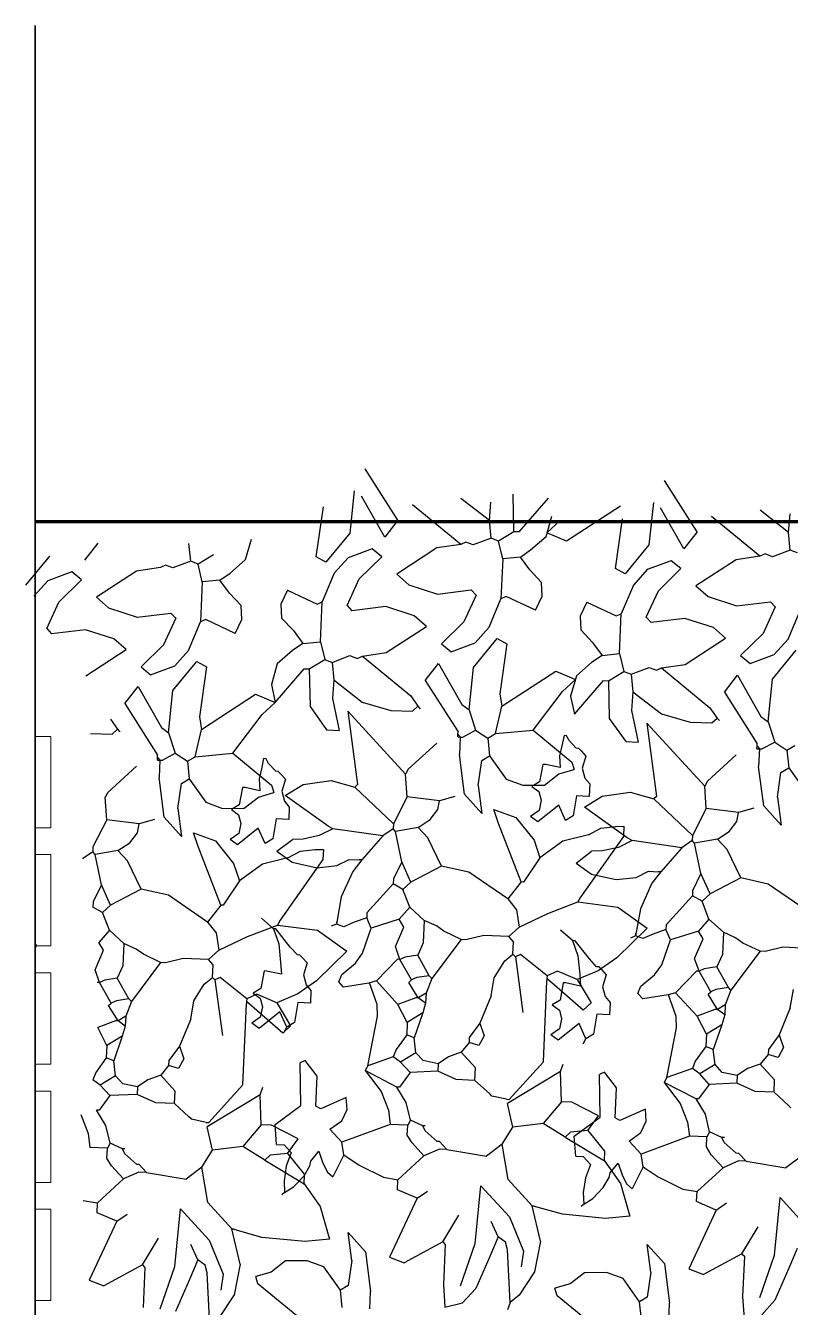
# Model space of a CAD drawing. Header units: inches. Extents: x 140.5 to 186.8, y 19 to 37.2.
# Drawn here: x 157.084 to 158.058, y 31.934 to 33.567 of the extents above; entities that cross this region are included whole.
import ezdxf

# ---------------------------------------------------------------- set-up
doc = ezdxf.new("R2010")
doc.units = ezdxf.units.IN
doc.header["$MEASUREMENT"] = 0
for name, color, linetype, lineweight in [('A-FLOR-FTPT', 6, 'Continuous', 70), ('A-FURN', 8, 'Continuous', 18), ('A-WALL-FULL', 7, 'Continuous', 35)]:
    doc.layers.add(name, color=color, linetype=linetype, lineweight=lineweight)
doc.layers.add('VERDE_siepe', color=96, linetype='Continuous')

msp = doc.modelspace()

# ---------------------------------------------------------------- linework, layer by layer
at = {"layer": 'A-FLOR-FTPT'}
msp.add_line((157.096, 32.9355), (159.346, 32.9355), dxfattribs=at)
at = {"layer": 'A-FURN'}
for p, q in [((157.096, 32.5455), (157.096, 32.6618)), ((157.096, 32.6618), (157.116, 32.6618)), ((157.116, 32.5455), (157.116, 32.6618)), ((157.096, 32.5455), (157.116, 32.5455)), ((157.096, 32.3949), (157.096, 32.5113)), ((157.096, 32.5113), (157.116, 32.5113)), ((157.116, 32.3949), (157.116, 32.5113)), ((157.096, 32.3949), (157.116, 32.3949)), ((157.096, 32.2443), (157.096, 32.3607)), ((157.096, 32.3607), (157.116, 32.3607)), ((157.116, 32.2443), (157.116, 32.3607)), ((157.096, 32.2443), (157.116, 32.2443)), ((157.096, 32.0937), (157.096, 32.2101)), ((157.096, 32.2101), (157.116, 32.2101)), ((157.116, 32.0937), (157.116, 32.2101)), ((157.096, 32.0937), (157.116, 32.0937)), ((157.096, 31.9431), (157.096, 32.0595)), ((157.096, 32.0595), (157.116, 32.0595)), ((157.116, 31.9431), (157.116, 32.0595)), ((157.096, 31.9431), (157.116, 31.9431))]:
    msp.add_line(p, q, dxfattribs=at)
at = {"layer": 'A-WALL-FULL'}
msp.add_line((157.096, 33.5673), (157.096, 21.5963), dxfattribs=at)
at = {"layer": 'VERDE_siepe'}
for p, q in [((157.5582, 32.9373), (157.5164, 33.0029)), ((157.9393, 32.9223), (157.8975, 32.9879)), ((157.5024, 32.9748), (157.4969, 32.9208)), ((157.5413, 32.9157), (157.5117, 32.968)), ((157.7059, 32.9226), (157.7048, 32.9706)), ((157.4541, 32.8907), (157.4632, 32.9542)), ((157.6382, 32.9064), (157.5765, 32.957)), ((157.6746, 32.9368), (157.6383, 32.965)), ((157.6746, 32.9368), (157.6765, 32.9604)), ((157.7493, 32.9654), (157.7123, 32.9224)), ((157.8418, 32.9552), (157.7728, 32.9104)), ((157.8835, 32.9598), (157.8779, 32.9058)), ((157.9224, 32.9006), (157.8928, 32.953)), ((157.5582, 32.9373), (157.5413, 32.9157)), ((157.6768, 32.9143), (157.6746, 32.9368)), ((157.7468, 32.9163), (157.7541, 32.9424)), ((157.7643, 32.9363), (157.7477, 32.921)), ((157.8351, 32.8757), (157.8443, 32.9392)), ((158.0192, 32.8914), (157.9576, 32.942)), ((158.0556, 32.9217), (158.0194, 32.95)), ((158.0556, 32.9217), (158.0576, 32.9454)), ((157.4969, 32.9208), (157.4665, 32.8838)), ((157.7059, 32.9226), (157.6862, 32.9107)), ((157.7123, 32.9224), (157.7059, 32.9226)), ((157.7728, 32.9104), (157.7477, 32.921)), ((157.9393, 32.9223), (157.9224, 32.9006)), ((158.0579, 32.8993), (158.0556, 32.9217)), ((157.1757, 32.9079), (157.1588, 32.8863)), ((157.2942, 32.8849), (157.292, 32.9074)), ((157.3642, 32.887), (157.3715, 32.913)), ((157.6079, 32.9019), (157.5567, 32.8685)), ((157.6381, 32.9064), (157.6079, 32.9019)), ((157.6447, 32.9093), (157.6382, 32.9064)), ((157.6541, 32.9057), (157.6447, 32.9093)), ((157.6768, 32.9143), (157.6541, 32.9057)), ((157.6862, 32.9107), (157.6768, 32.9143)), ((157.6916, 32.8881), (157.6862, 32.9107)), ((157.7272, 32.8994), (157.7468, 32.9163)), ((157.8779, 32.9058), (157.8476, 32.8688)), ((157.1143, 32.8914), (157.0839, 32.8544)), ((157.3233, 32.8933), (157.3036, 32.8813)), ((157.3446, 32.87), (157.3642, 32.887)), ((157.4665, 32.8838), (157.4541, 32.8907)), ((157.4947, 32.8894), (157.4769, 32.8697)), ((157.5253, 32.9007), (157.4947, 32.8894)), ((157.5088, 32.8624), (157.5376, 32.8906)), ((157.5376, 32.8906), (157.5253, 32.9007)), ((157.6916, 32.8881), (157.6894, 32.8372)), ((157.7141, 32.8903), (157.6916, 32.8881)), ((157.7141, 32.8903), (157.7272, 32.8994)), ((157.7261, 32.8739), (157.7141, 32.8903)), ((157.9063, 32.8857), (157.8757, 32.8744)), ((157.9186, 32.8756), (157.9063, 32.8857)), ((157.989, 32.8869), (157.9377, 32.8535)), ((158.0192, 32.8914), (157.989, 32.8869)), ((158.0257, 32.8943), (158.0192, 32.8914)), ((158.0351, 32.8907), (158.0257, 32.8943)), ((158.0579, 32.8993), (158.0351, 32.8907)), ((158.0673, 32.8957), (158.0579, 32.8993)), ((157.1427, 32.8713), (157.1121, 32.86)), ((157.155, 32.8612), (157.1427, 32.8713)), ((157.2253, 32.8725), (157.1741, 32.8391)), ((157.2556, 32.8771), (157.2253, 32.8725)), ((157.2621, 32.88), (157.2556, 32.8771)), ((157.2715, 32.8764), (157.2621, 32.88)), ((157.2942, 32.8849), (157.2715, 32.8764)), ((157.3036, 32.8813), (157.2942, 32.8849)), ((157.309, 32.8588), (157.3036, 32.8813)), ((157.3315, 32.861), (157.3446, 32.87)), ((157.4769, 32.8697), (157.4617, 32.8333)), ((157.7412, 32.8579), (157.7261, 32.8739)), ((157.8476, 32.8688), (157.8351, 32.8757)), ((157.8757, 32.8744), (157.858, 32.8546)), ((157.8899, 32.8474), (157.9186, 32.8756)), ((157.1121, 32.86), (157.0943, 32.8403)), ((157.1263, 32.833), (157.155, 32.8612)), ((157.309, 32.8588), (157.3068, 32.8078)), ((157.3315, 32.861), (157.309, 32.8588)), ((157.3435, 32.8445), (157.3315, 32.861)), ((157.4934, 32.8287), (157.5088, 32.8624)), ((157.5567, 32.8685), (157.5721, 32.855)), ((157.5721, 32.855), (157.6084, 32.8432)), ((157.7419, 32.8403), (157.7412, 32.8579)), ((157.858, 32.8546), (157.8427, 32.8182)), ((157.9377, 32.8535), (157.9531, 32.84)), ((157.1741, 32.8391), (157.1895, 32.8257)), ((157.3586, 32.8286), (157.3435, 32.8445)), ((157.4176, 32.848), (157.4092, 32.8301)), ((157.4176, 32.848), (157.4552, 32.8304)), ((157.6084, 32.8432), (157.6516, 32.8484)), ((157.6577, 32.8417), (157.6422, 32.808)), ((157.6577, 32.8417), (157.6516, 32.8484)), ((157.6742, 32.8008), (157.6894, 32.8372)), ((157.6959, 32.8401), (157.6894, 32.8372)), ((157.7334, 32.8225), (157.6959, 32.8401)), ((157.7334, 32.8225), (157.7419, 32.8403)), ((157.8745, 32.8137), (157.8899, 32.8474)), ((157.9531, 32.84), (157.9895, 32.8282)), ((157.1108, 32.7993), (157.1263, 32.833)), ((157.1895, 32.8257), (157.2259, 32.8138)), ((157.3593, 32.8109), (157.3586, 32.8286)), ((157.4092, 32.8301), (157.4099, 32.8125)), ((157.4552, 32.8304), (157.4617, 32.8333)), ((157.4595, 32.7823), (157.4617, 32.8333)), ((157.4934, 32.8287), (157.4995, 32.822)), ((157.5426, 32.8272), (157.4995, 32.822)), ((157.579, 32.8154), (157.5426, 32.8272)), ((157.7987, 32.8329), (157.7902, 32.8151)), ((157.7987, 32.8329), (157.8362, 32.8153)), ((157.9895, 32.8282), (158.0326, 32.8334)), ((158.0387, 32.8267), (158.0233, 32.793)), ((158.0387, 32.8267), (158.0326, 32.8334)), ((158.0552, 32.7858), (158.0705, 32.8221)), ((157.2259, 32.8138), (157.269, 32.819)), ((157.2751, 32.8124), (157.2596, 32.7786)), ((157.2751, 32.8124), (157.269, 32.819)), ((157.2916, 32.7714), (157.3068, 32.8078)), ((157.3133, 32.8107), (157.3068, 32.8078)), ((157.3509, 32.7931), (157.3133, 32.8107)), ((157.3509, 32.7931), (157.3593, 32.8109)), ((157.4099, 32.8125), (157.425, 32.7966)), ((157.5944, 32.8019), (157.579, 32.8154)), ((157.6422, 32.808), (157.6135, 32.7798)), ((157.7902, 32.8151), (157.791, 32.7975)), ((157.8362, 32.8153), (157.8427, 32.8182)), ((157.8405, 32.7673), (157.8427, 32.8182)), ((157.8745, 32.8137), (157.8805, 32.807)), ((157.9237, 32.8122), (157.8805, 32.807)), ((157.9601, 32.8004), (157.9237, 32.8122)), ((157.1108, 32.7993), (157.1169, 32.7927)), ((157.16, 32.7978), (157.1169, 32.7927)), ((157.1964, 32.786), (157.16, 32.7978)), ((157.425, 32.7966), (157.437, 32.7801)), ((157.5431, 32.7686), (157.5944, 32.8019)), ((157.6564, 32.781), (157.6742, 32.8008)), ((157.791, 32.7975), (157.806, 32.7815)), ((157.9754, 32.7869), (157.9601, 32.8004)), ((158.0233, 32.793), (157.9945, 32.7648)), ((157.1606, 32.7392), (157.2118, 32.7726)), ((157.2118, 32.7726), (157.1964, 32.786)), ((157.2596, 32.7786), (157.2309, 32.7504)), ((157.2738, 32.7516), (157.2916, 32.7714)), ((157.4239, 32.7711), (157.4043, 32.7541)), ((157.437, 32.7801), (157.4239, 32.7711)), ((157.437, 32.7801), (157.4595, 32.7823)), ((157.4595, 32.7823), (157.4649, 32.7597)), ((157.6135, 32.7798), (157.6258, 32.7697)), ((157.6258, 32.7697), (157.6564, 32.781)), ((157.6542, 32.7496), (157.6845, 32.7866)), ((157.6845, 32.7866), (157.697, 32.7797)), ((157.697, 32.7797), (157.6879, 32.7162)), ((157.806, 32.7815), (157.8181, 32.7651)), ((157.9242, 32.7535), (157.9754, 32.7869)), ((158.0352, 32.7346), (158.0656, 32.7716)), ((158.0375, 32.766), (158.0552, 32.7858)), ((157.2716, 32.7202), (157.3019, 32.7572)), ((157.3019, 32.7572), (157.3144, 32.7503)), ((157.4452, 32.7478), (157.4649, 32.7597)), ((157.4649, 32.7597), (157.4743, 32.7561)), ((157.4743, 32.7561), (157.497, 32.7647)), ((157.4743, 32.7561), (157.4765, 32.7337)), ((157.497, 32.7647), (157.5064, 32.7611)), ((157.5064, 32.7611), (157.5129, 32.764)), ((157.5129, 32.764), (157.5431, 32.7686)), ((157.5129, 32.764), (157.5746, 32.7134)), ((157.5928, 32.7331), (157.6097, 32.7548)), ((157.6097, 32.7548), (157.6394, 32.7024)), ((157.8049, 32.7561), (157.7854, 32.7391)), ((157.8181, 32.7651), (157.8049, 32.7561)), ((157.8181, 32.7651), (157.8405, 32.7673)), ((157.8405, 32.7673), (157.8459, 32.7447)), ((157.9945, 32.7648), (158.0069, 32.7547)), ((158.0069, 32.7547), (158.0375, 32.766)), ((157.2309, 32.7504), (157.2432, 32.7403)), ((157.2432, 32.7403), (157.2738, 32.7516)), ((157.3144, 32.7503), (157.3053, 32.6869)), ((157.4043, 32.7541), (157.397, 32.728)), ((157.4018, 32.705), (157.4388, 32.7481)), ((157.4388, 32.7481), (157.4452, 32.7478)), ((157.4452, 32.7478), (157.4463, 32.6999)), ((157.6487, 32.6956), (157.6542, 32.7496)), ((157.6903, 32.7002), (157.7593, 32.745)), ((157.7593, 32.745), (157.7844, 32.7344)), ((157.7854, 32.7391), (157.7781, 32.713)), ((157.8262, 32.7328), (157.8459, 32.7447)), ((157.8459, 32.7447), (157.8553, 32.7411)), ((157.8553, 32.7411), (157.878, 32.7497)), ((157.8553, 32.7411), (157.8575, 32.7186)), ((157.878, 32.7497), (157.8875, 32.7461)), ((157.8875, 32.7461), (157.894, 32.749)), ((157.894, 32.749), (157.9242, 32.7535)), ((157.894, 32.749), (157.9556, 32.6984)), ((157.9739, 32.7181), (157.9908, 32.7397)), ((157.9908, 32.7397), (158.0204, 32.6874)), ((157.2102, 32.7038), (157.2271, 32.7254)), ((157.2271, 32.7254), (157.2568, 32.673)), ((157.397, 32.728), (157.4018, 32.705)), ((157.4765, 32.7337), (157.4746, 32.71)), ((157.4765, 32.7337), (157.5127, 32.7054)), ((157.5928, 32.7331), (157.6347, 32.6675)), ((157.7678, 32.7191), (157.7844, 32.7344)), ((157.7829, 32.69), (157.8199, 32.733)), ((157.8199, 32.733), (157.8262, 32.7328)), ((157.8262, 32.7328), (157.8273, 32.6848)), ((158.0297, 32.6806), (158.0352, 32.7346)), ((157.2661, 32.6662), (157.2716, 32.7202)), ((157.3078, 32.6708), (157.3767, 32.7157)), ((157.3767, 32.7157), (157.4018, 32.705)), ((157.4746, 32.71), (157.4833, 32.6695)), ((157.5746, 32.7134), (157.5836, 32.7003)), ((157.6879, 32.7162), (157.6903, 32.7002)), ((157.7305, 32.6697), (157.7678, 32.7191)), ((157.7781, 32.713), (157.7829, 32.69)), ((157.8575, 32.7186), (157.8556, 32.695)), ((157.8575, 32.7186), (157.8938, 32.6904)), ((157.9739, 32.7181), (158.0157, 32.6525)), ((157.2102, 32.7038), (157.2521, 32.6381)), ((157.3479, 32.6403), (157.3852, 32.6898)), ((157.3852, 32.6898), (157.4018, 32.705)), ((157.4463, 32.6999), (157.4673, 32.6702)), ((157.4943, 32.6939), (157.5066, 32.6004)), ((157.5678, 32.6137), (157.4943, 32.6939)), ((157.5127, 32.7054), (157.5491, 32.695)), ((157.5491, 32.695), (157.5769, 32.6942)), ((157.5769, 32.6942), (157.5836, 32.7003)), ((157.5836, 32.7003), (157.5866, 32.6969)), ((157.6394, 32.7024), (157.6487, 32.6956)), ((157.6487, 32.6956), (157.6571, 32.6697)), ((157.6824, 32.6654), (157.6903, 32.7002)), ((157.8556, 32.695), (157.8643, 32.6545)), ((157.8938, 32.6904), (157.9302, 32.68)), ((157.9556, 32.6984), (157.9646, 32.6852)), ((157.192, 32.684), (157.201, 32.6709)), ((157.3053, 32.6869), (157.3078, 32.6708)), ((157.8273, 32.6848), (157.8484, 32.6552)), ((157.8753, 32.6789), (157.8877, 32.5854)), ((157.9489, 32.5986), (157.8753, 32.6789)), ((157.9302, 32.68), (157.958, 32.6791)), ((157.958, 32.6791), (157.9646, 32.6852)), ((157.9646, 32.6852), (157.9677, 32.6819)), ((158.0204, 32.6874), (158.0297, 32.6806)), ((158.0297, 32.6806), (158.0381, 32.6547)), ((157.1666, 32.6656), (157.1943, 32.6648)), ((157.1943, 32.6648), (157.201, 32.6709)), ((157.201, 32.6709), (157.204, 32.6676)), ((157.2568, 32.673), (157.2661, 32.6662)), ((157.2661, 32.6662), (157.2745, 32.6403)), ((157.2999, 32.636), (157.3078, 32.6708)), ((157.4673, 32.6702), (157.4833, 32.6695)), ((157.6344, 32.6611), (157.6345, 32.6643)), ((157.6344, 32.6611), (157.6376, 32.661)), ((157.6345, 32.6643), (157.6347, 32.6675)), ((157.6345, 32.6643), (157.6376, 32.661)), ((157.6376, 32.661), (157.6366, 32.6387)), ((157.6376, 32.661), (157.6407, 32.6608)), ((157.6407, 32.6608), (157.6571, 32.6697)), ((157.6571, 32.6697), (157.6726, 32.6594)), ((157.6726, 32.6594), (157.6824, 32.6654)), ((157.6726, 32.6594), (157.6748, 32.637)), ((157.6824, 32.6654), (157.7305, 32.6697)), ((157.7305, 32.6697), (157.7798, 32.6292)), ((157.7697, 32.6629), (157.7668, 32.6499)), ((157.7729, 32.6627), (157.7697, 32.6629)), ((157.7761, 32.6567), (157.7729, 32.6627)), ((157.6079, 32.6534), (157.5713, 32.6199)), ((157.7668, 32.6499), (157.7638, 32.6373)), ((157.7852, 32.6468), (157.7761, 32.6567)), ((157.7884, 32.6466), (157.7852, 32.6468)), ((157.7914, 32.6433), (157.7884, 32.6466)), ((157.7914, 32.6433), (157.7975, 32.6366)), ((157.8484, 32.6552), (157.8643, 32.6545)), ((158.0154, 32.6461), (158.0156, 32.6493)), ((158.0154, 32.6461), (158.0186, 32.646)), ((158.0156, 32.6493), (158.0157, 32.6525)), ((158.0156, 32.6493), (158.0186, 32.646)), ((158.0186, 32.646), (158.0176, 32.6237)), ((158.0186, 32.646), (158.0218, 32.6458)), ((158.0218, 32.6458), (158.0381, 32.6547)), ((158.0381, 32.6547), (158.0537, 32.6444)), ((158.0537, 32.6444), (158.0635, 32.6504)), ((158.0537, 32.6444), (158.0559, 32.622)), ((157.2518, 32.6317), (157.2519, 32.6349)), ((157.2518, 32.6317), (157.255, 32.6316)), ((157.2519, 32.6349), (157.2521, 32.6381)), ((157.2519, 32.6349), (157.255, 32.6316)), ((157.255, 32.6316), (157.254, 32.6093)), ((157.255, 32.6316), (157.2582, 32.6315)), ((157.2582, 32.6315), (157.2745, 32.6403)), ((157.2745, 32.6403), (157.29, 32.6301)), ((157.29, 32.6301), (157.2999, 32.636)), ((157.29, 32.6301), (157.2922, 32.6076)), ((157.2999, 32.636), (157.3479, 32.6403)), ((157.3479, 32.6403), (157.3972, 32.5999)), ((157.3871, 32.6335), (157.3842, 32.6205)), ((157.3903, 32.6334), (157.3871, 32.6335)), ((157.3935, 32.6274), (157.3903, 32.6334)), ((157.4026, 32.6174), (157.3935, 32.6274)), ((157.643, 32.5882), (157.6366, 32.6387)), ((157.6604, 32.5993), (157.665, 32.6311)), ((157.665, 32.6311), (157.6748, 32.637)), ((157.6748, 32.637), (157.6959, 32.6074)), ((157.7428, 32.6262), (157.7386, 32.6041)), ((157.746, 32.6261), (157.7428, 32.6262)), ((157.765, 32.6221), (157.746, 32.6261)), ((157.7638, 32.6373), (157.765, 32.6221)), ((157.7798, 32.6292), (157.7826, 32.6195)), ((157.7975, 32.6366), (157.7928, 32.6213)), ((157.9889, 32.6384), (157.9523, 32.6049)), ((157.2253, 32.624), (157.1887, 32.5905)), ((157.2604, 32.5588), (157.254, 32.6093)), ((157.3842, 32.6205), (157.3812, 32.6079)), ((157.3812, 32.6079), (157.3824, 32.5927)), ((157.4058, 32.6172), (157.4026, 32.6174)), ((157.4088, 32.6139), (157.4058, 32.6172)), ((157.4088, 32.6139), (157.4149, 32.6073)), ((157.5713, 32.6199), (157.5678, 32.6137)), ((157.5698, 32.5848), (157.5678, 32.6137)), ((157.7449, 32.5999), (157.7632, 32.614)), ((157.7632, 32.614), (157.7826, 32.6195)), ((157.7928, 32.6213), (157.7962, 32.6086)), ((157.7962, 32.6086), (157.8024, 32.6013)), ((158.0241, 32.5732), (158.0176, 32.6237)), ((158.0415, 32.5843), (158.046, 32.616)), ((158.046, 32.616), (158.0559, 32.622)), ((158.0559, 32.622), (158.0769, 32.5923)), ((157.2778, 32.57), (157.2824, 32.6017)), ((157.2824, 32.6017), (157.2922, 32.6076)), ((157.2922, 32.6076), (157.3133, 32.578)), ((157.3602, 32.5969), (157.3561, 32.5747)), ((157.3634, 32.5967), (157.3602, 32.5969)), ((157.3824, 32.5927), (157.3634, 32.5967)), ((157.3972, 32.5999), (157.4, 32.5902)), ((157.4149, 32.6073), (157.4102, 32.5919)), ((157.4102, 32.5919), (157.4137, 32.5792)), ((157.4145, 32.5866), (157.4375, 32.6007)), ((157.4375, 32.6007), (157.4731, 32.6057)), ((157.4731, 32.6057), (157.5033, 32.5973)), ((157.5066, 32.6004), (157.5033, 32.5973)), ((157.5523, 32.5505), (157.5033, 32.5973)), ((157.6604, 32.5993), (157.665, 32.5638)), ((157.6959, 32.6074), (157.7172, 32.5996)), ((157.7172, 32.5996), (157.7449, 32.5999)), ((157.7386, 32.6041), (157.7288, 32.5981)), ((157.7288, 32.5981), (157.7378, 32.5915)), ((157.7378, 32.5915), (157.7407, 32.5805)), ((157.8024, 32.6013), (157.8017, 32.5854)), ((157.9523, 32.6049), (157.9489, 32.5986)), ((157.9508, 32.5698), (157.9489, 32.5986)), ((157.1887, 32.5905), (157.1852, 32.5843)), ((157.1872, 32.5555), (157.1852, 32.5843)), ((157.3133, 32.578), (157.3347, 32.5702)), ((157.3623, 32.5705), (157.3806, 32.5846)), ((157.3806, 32.5846), (157.4, 32.5902)), ((157.4137, 32.5792), (157.4198, 32.5719)), ((157.4692, 32.5477), (157.4145, 32.5866)), ((157.5698, 32.5848), (157.5523, 32.5505)), ((157.6111, 32.5799), (157.5698, 32.5848)), ((157.6088, 32.5686), (157.6111, 32.5799)), ((157.6305, 32.5854), (157.6111, 32.5799)), ((157.665, 32.5638), (157.643, 32.5882)), ((157.7407, 32.5805), (157.7379, 32.5675)), ((157.7857, 32.5861), (157.7814, 32.5607)), ((157.8017, 32.5854), (157.7857, 32.5861)), ((157.7956, 32.5716), (157.8185, 32.5856)), ((157.8185, 32.5856), (157.8541, 32.5906)), ((157.8541, 32.5906), (157.8843, 32.5823)), ((157.8877, 32.5854), (157.8843, 32.5823)), ((157.9334, 32.5355), (157.8843, 32.5823)), ((158.0415, 32.5843), (158.0461, 32.5488)), ((157.2824, 32.5344), (157.2604, 32.5588)), ((157.2778, 32.57), (157.2824, 32.5344)), ((157.3347, 32.5702), (157.3623, 32.5705)), ((157.3561, 32.5747), (157.3462, 32.5688)), ((157.3462, 32.5688), (157.3552, 32.5621)), ((157.3552, 32.5621), (157.3582, 32.5511)), ((157.4198, 32.5719), (157.4191, 32.556)), ((157.5991, 32.5558), (157.6088, 32.5686)), ((157.6864, 32.551), (157.6803, 32.5686)), ((157.6803, 32.5686), (157.7082, 32.5584)), ((157.7379, 32.5675), (157.7271, 32.5599)), ((157.7364, 32.5531), (157.7271, 32.5599)), ((157.7629, 32.5743), (157.7364, 32.5531)), ((157.7716, 32.5548), (157.7629, 32.5743)), ((157.7814, 32.5607), (157.7716, 32.5548)), ((157.8503, 32.5327), (157.7956, 32.5716)), ((157.9508, 32.5698), (157.9334, 32.5355)), ((157.9921, 32.5648), (157.9508, 32.5698)), ((157.9899, 32.5536), (157.9921, 32.5648)), ((158.0115, 32.5704), (157.9921, 32.5648)), ((158.0461, 32.5488), (158.0241, 32.5732)), ((157.1872, 32.5555), (157.1697, 32.5211)), ((157.2285, 32.5505), (157.1872, 32.5555)), ((157.2263, 32.5392), (157.2285, 32.5505)), ((157.2479, 32.556), (157.2285, 32.5505)), ((157.3803, 32.5449), (157.3538, 32.5237)), ((157.3582, 32.5511), (157.3553, 32.5381)), ((157.389, 32.5254), (157.3803, 32.5449)), ((157.4031, 32.5567), (157.3989, 32.5314)), ((157.4191, 32.556), (157.4031, 32.5567)), ((157.4754, 32.5443), (157.458, 32.5354)), ((157.4754, 32.5443), (157.4692, 32.5477)), ((157.5389, 32.5351), (157.4754, 32.5443)), ((157.552, 32.5441), (157.5389, 32.5351)), ((157.5523, 32.5505), (157.552, 32.5441)), ((157.5551, 32.5408), (157.552, 32.5441)), ((157.584, 32.5459), (157.5551, 32.5408)), ((157.584, 32.5459), (157.5991, 32.5558)), ((157.5962, 32.5326), (157.584, 32.5459)), ((157.7151, 32.4764), (157.6864, 32.551)), ((157.7082, 32.5584), (157.7315, 32.5295)), ((157.8007, 32.5365), (157.8167, 32.5449)), ((157.8167, 32.5449), (157.8352, 32.547)), ((157.8352, 32.547), (157.8458, 32.5473)), ((157.8458, 32.5473), (157.8453, 32.5345)), ((157.9801, 32.5408), (157.9899, 32.5536)), ((157.2014, 32.5165), (157.2165, 32.5264)), ((157.2165, 32.5264), (157.2263, 32.5392)), ((157.3038, 32.5217), (157.2977, 32.5392)), ((157.2977, 32.5392), (157.3256, 32.529)), ((157.3256, 32.529), (157.3489, 32.5001)), ((157.3553, 32.5381), (157.3446, 32.5305)), ((157.3538, 32.5237), (157.3446, 32.5305)), ((157.3989, 32.5314), (157.389, 32.5254)), ((157.4039, 32.5155), (157.4238, 32.5306)), ((157.4373, 32.5309), (157.4238, 32.5306)), ((157.458, 32.5354), (157.4373, 32.5309)), ((157.5389, 32.5351), (157.512, 32.5044)), ((157.563, 32.5022), (157.5551, 32.5408)), ((157.6138, 32.4967), (157.5962, 32.5326)), ((157.7315, 32.5295), (157.7388, 32.5073)), ((157.7684, 32.5283), (157.7388, 32.5073)), ((157.8007, 32.5365), (157.7684, 32.5283)), ((157.8453, 32.5345), (157.7908, 32.4571)), ((157.8565, 32.5293), (157.8391, 32.5204)), ((157.8565, 32.5293), (157.8503, 32.5327)), ((157.9199, 32.5201), (157.8565, 32.5293)), ((157.9331, 32.5291), (157.9199, 32.5201)), ((157.9334, 32.5355), (157.9331, 32.5291)), ((157.9361, 32.5258), (157.9331, 32.5291)), ((157.9651, 32.5309), (157.9361, 32.5258)), ((157.9651, 32.5309), (157.9801, 32.5408)), ((157.9773, 32.5176), (157.9651, 32.5309)), ((157.1695, 32.5148), (157.1563, 32.5057)), ((157.1697, 32.5211), (157.1695, 32.5148)), ((157.1725, 32.5114), (157.1695, 32.5148)), ((157.2014, 32.5165), (157.1725, 32.5114)), ((157.1804, 32.4728), (157.1725, 32.5114)), ((157.2136, 32.5032), (157.2014, 32.5165)), ((157.3325, 32.447), (157.3038, 32.5217)), ((157.4039, 32.5155), (157.4234, 32.5015)), ((157.4181, 32.5071), (157.4341, 32.5155)), ((157.4341, 32.5155), (157.4526, 32.5176)), ((157.4526, 32.5176), (157.4633, 32.5179)), ((157.4633, 32.5179), (157.4627, 32.5051)), ((157.785, 32.5005), (157.8048, 32.5155)), ((157.8183, 32.5159), (157.8048, 32.5155)), ((157.8391, 32.5204), (157.8183, 32.5159)), ((157.9199, 32.5201), (157.8931, 32.4894)), ((157.944, 32.4871), (157.9361, 32.5258)), ((157.9949, 32.4817), (157.9773, 32.5176)), ((157.2312, 32.4674), (157.2136, 32.5032)), ((157.3489, 32.5001), (157.3562, 32.4779)), ((157.3858, 32.4989), (157.3562, 32.4779)), ((157.4181, 32.5071), (157.3858, 32.4989)), ((157.4627, 32.5051), (157.4083, 32.4277)), ((157.4234, 32.5015), (157.4551, 32.4946)), ((157.4551, 32.4946), (157.4804, 32.4974)), ((157.4804, 32.4974), (157.4961, 32.5051)), ((157.4961, 32.5051), (157.5088, 32.5045)), ((157.512, 32.5044), (157.5006, 32.4899)), ((157.512, 32.5044), (157.5088, 32.5045)), ((157.563, 32.5022), (157.5524, 32.4803)), ((157.5746, 32.4761), (157.563, 32.5022)), ((157.6138, 32.4967), (157.5746, 32.4761)), ((157.6486, 32.4888), (157.6138, 32.4967)), ((157.7388, 32.5073), (157.7183, 32.4762)), ((157.785, 32.5005), (157.8045, 32.4865)), ((157.3562, 32.4779), (157.3357, 32.4469)), ((157.5006, 32.4899), (157.486, 32.4573)), ((157.5524, 32.4803), (157.5522, 32.4739)), ((157.6982, 32.4548), (157.6486, 32.4888)), ((157.8045, 32.4865), (157.8362, 32.4796)), ((157.8362, 32.4796), (157.8614, 32.4823)), ((157.8614, 32.4823), (157.8771, 32.4901)), ((157.8771, 32.4901), (157.8899, 32.4895)), ((157.8931, 32.4894), (157.8817, 32.4749)), ((157.8931, 32.4894), (157.8899, 32.4895)), ((157.944, 32.4871), (157.9335, 32.4652)), ((157.9557, 32.4611), (157.944, 32.4871)), ((157.9949, 32.4817), (157.9557, 32.4611)), ((158.0296, 32.4738), (157.9949, 32.4817)), ((157.1804, 32.4728), (157.1699, 32.4509)), ((157.192, 32.4467), (157.1804, 32.4728)), ((157.2312, 32.4674), (157.192, 32.4467)), ((157.266, 32.4595), (157.2312, 32.4674)), ((157.5522, 32.4739), (157.5186, 32.4371)), ((157.5646, 32.467), (157.5522, 32.4739)), ((157.5746, 32.4761), (157.5646, 32.467)), ((157.5732, 32.4443), (157.5646, 32.467)), ((157.7151, 32.4764), (157.6982, 32.4548)), ((157.7183, 32.4762), (157.7151, 32.4764)), ((157.8817, 32.4749), (157.8671, 32.4423)), ((157.9335, 32.4652), (157.9332, 32.4589)), ((157.9557, 32.4611), (157.9457, 32.4519)), ((158.0792, 32.4397), (158.0296, 32.4738)), ((157.1699, 32.4509), (157.1696, 32.4445)), ((157.182, 32.4376), (157.1696, 32.4445)), ((157.192, 32.4467), (157.182, 32.4376)), ((157.3156, 32.4254), (157.266, 32.4595)), ((157.3325, 32.447), (157.3156, 32.4254)), ((157.3357, 32.4469), (157.3325, 32.447)), ((157.486, 32.4573), (157.4797, 32.4228)), ((157.6982, 32.4548), (157.7092, 32.4411)), ((157.749, 32.4364), (157.7874, 32.4509)), ((157.7908, 32.4571), (157.7874, 32.4509)), ((157.7874, 32.4509), (157.8384, 32.4442)), ((157.9332, 32.4589), (157.8997, 32.422)), ((157.9457, 32.4519), (157.9332, 32.4589)), ((157.9543, 32.4292), (157.9457, 32.4519)), ((157.1906, 32.4149), (157.182, 32.4376)), ((157.3996, 32.4167), (157.3843, 32.4301)), ((157.5184, 32.4307), (157.5022, 32.425)), ((157.5186, 32.4371), (157.5184, 32.4307)), ((157.5242, 32.4177), (157.5184, 32.4307)), ((157.5598, 32.4289), (157.5242, 32.4177)), ((157.5732, 32.4443), (157.5598, 32.4289)), ((157.5657, 32.419), (157.5598, 32.4289)), ((157.5916, 32.4275), (157.5732, 32.4443)), ((157.7092, 32.4411), (157.7126, 32.419)), ((157.7126, 32.419), (157.749, 32.4364)), ((157.8384, 32.4442), (157.8756, 32.4177)), ((157.8671, 32.4423), (157.8608, 32.4078)), ((157.9543, 32.4292), (157.9408, 32.4139)), ((157.9727, 32.4125), (157.9543, 32.4292)), ((157.1906, 32.4149), (157.1772, 32.3995)), ((157.2091, 32.3981), (157.1906, 32.4149)), ((157.3156, 32.4254), (157.3267, 32.4117)), ((157.3664, 32.407), (157.4048, 32.4215)), ((157.4028, 32.4166), (157.3996, 32.4167)), ((157.3996, 32.4167), (157.4063, 32.3975)), ((157.421, 32.3934), (157.4028, 32.4166)), ((157.4083, 32.4277), (157.4048, 32.4215)), ((157.4048, 32.4215), (157.4558, 32.4149)), ((157.4558, 32.4149), (157.493, 32.3883)), ((157.4797, 32.4228), (157.4732, 32.4199)), ((157.4799, 32.426), (157.4797, 32.4228)), ((157.4891, 32.4192), (157.4797, 32.4228)), ((157.5022, 32.425), (157.4891, 32.4192)), ((157.5132, 32.3858), (157.5242, 32.4177)), ((157.5551, 32.394), (157.5657, 32.419)), ((157.5916, 32.4275), (157.5904, 32.3988)), ((157.6073, 32.4204), (157.5916, 32.4275)), ((157.6166, 32.4136), (157.6073, 32.4204)), ((157.6385, 32.4031), (157.6166, 32.4136)), ((157.7126, 32.419), (157.6993, 32.4068)), ((157.7807, 32.4017), (157.7653, 32.4151)), ((157.8756, 32.4177), (157.8371, 32.3798)), ((157.8994, 32.4157), (157.8832, 32.41)), ((157.8997, 32.422), (157.8994, 32.4157)), ((157.9052, 32.4026), (157.8994, 32.4157)), ((157.9408, 32.4139), (157.9052, 32.4026)), ((157.9468, 32.404), (157.9408, 32.4139)), ((157.9727, 32.4125), (157.9714, 32.3838)), ((157.9883, 32.4054), (157.9727, 32.4125)), ((157.0973, 32.3966), (157.0971, 32.3934)), ((157.1832, 32.3897), (157.1772, 32.3995)), ((157.2091, 32.3981), (157.2078, 32.3694)), ((157.2247, 32.391), (157.2091, 32.3981)), ((157.3267, 32.4117), (157.33, 32.3896)), ((157.33, 32.3896), (157.3664, 32.407)), ((157.4063, 32.3975), (157.4087, 32.374)), ((157.5904, 32.3988), (157.5833, 32.3832)), ((157.6385, 32.4031), (157.6012, 32.3536)), ((157.6448, 32.4028), (157.6385, 32.4031)), ((157.6674, 32.4082), (157.6448, 32.4028)), ((157.6993, 32.4068), (157.6674, 32.4082)), ((157.7054, 32.4002), (157.6993, 32.4068)), ((157.7047, 32.3843), (157.7054, 32.4002)), ((157.7839, 32.4015), (157.7807, 32.4017)), ((157.7807, 32.4017), (157.7874, 32.3825)), ((157.802, 32.3784), (157.7839, 32.4015)), ((157.8608, 32.4078), (157.8543, 32.4049)), ((157.8609, 32.411), (157.8608, 32.4078)), ((157.8702, 32.4042), (157.8608, 32.4078)), ((157.8832, 32.41), (157.8702, 32.4042)), ((157.8943, 32.3708), (157.9052, 32.4026)), ((157.9361, 32.3789), (157.9468, 32.404)), ((157.9976, 32.3986), (157.9883, 32.4054)), ((158.0195, 32.3881), (157.9976, 32.3986)), ((157.1725, 32.3646), (157.1832, 32.3897)), ((157.234, 32.3843), (157.2247, 32.391)), ((157.2559, 32.3737), (157.234, 32.3843)), ((157.33, 32.3896), (157.3167, 32.3775)), ((157.4301, 32.3835), (157.421, 32.3934)), ((157.4333, 32.3833), (157.4301, 32.3835)), ((157.4363, 32.38), (157.4333, 32.3833)), ((157.4363, 32.38), (157.4424, 32.3733)), ((157.493, 32.3883), (157.4545, 32.3504)), ((157.5041, 32.3731), (157.5132, 32.3858)), ((157.5607, 32.3778), (157.5551, 32.394)), ((157.5673, 32.3807), (157.5607, 32.3778)), ((157.5833, 32.3832), (157.5673, 32.3807)), ((157.5981, 32.357), (157.5833, 32.3832)), ((157.6941, 32.3758), (157.7047, 32.3843)), ((157.7077, 32.3809), (157.7047, 32.3843)), ((157.7142, 32.3838), (157.7077, 32.3809)), ((157.7077, 32.3809), (157.7174, 32.3103)), ((157.7482, 32.3568), (157.7142, 32.3838)), ((157.7874, 32.3825), (157.7898, 32.359)), ((157.8371, 32.3798), (157.8133, 32.3632)), ((157.9714, 32.3838), (157.9644, 32.3681)), ((158.0195, 32.3881), (157.9822, 32.3386)), ((158.0259, 32.3878), (158.0195, 32.3881)), ((158.0485, 32.3932), (158.0259, 32.3878)), ((158.0803, 32.3918), (158.0485, 32.3932)), ((157.1782, 32.3484), (157.1725, 32.3646)), ((157.2078, 32.3694), (157.2007, 32.3538)), ((157.2559, 32.3737), (157.2186, 32.3243)), ((157.2622, 32.3734), (157.2559, 32.3737)), ((157.2848, 32.3788), (157.2622, 32.3734)), ((157.3167, 32.3775), (157.2848, 32.3788)), ((157.3228, 32.3708), (157.3167, 32.3775)), ((157.3221, 32.3549), (157.3228, 32.3708)), ((157.3877, 32.363), (157.3836, 32.3408)), ((157.3909, 32.3628), (157.3877, 32.363)), ((157.4087, 32.374), (157.4099, 32.3588)), ((157.4424, 32.3733), (157.4377, 32.358)), ((157.4865, 32.3586), (157.5041, 32.3731)), ((157.5576, 32.3779), (157.5308, 32.3503)), ((157.5607, 32.3778), (157.5576, 32.3779)), ((157.5756, 32.3516), (157.5607, 32.3778)), ((157.6809, 32.3544), (157.6941, 32.3758)), ((157.8133, 32.3632), (157.7863, 32.352)), ((157.8112, 32.3684), (157.802, 32.3784)), ((157.8144, 32.3683), (157.8112, 32.3684)), ((157.8174, 32.365), (157.8144, 32.3683)), ((157.8174, 32.365), (157.8235, 32.3583)), ((157.8851, 32.3581), (157.8943, 32.3708)), ((157.9386, 32.3629), (157.9119, 32.3353)), ((157.9418, 32.3627), (157.9361, 32.3789)), ((157.9418, 32.3627), (157.9386, 32.3629)), ((157.9483, 32.3656), (157.9418, 32.3627)), ((157.9644, 32.3681), (157.9483, 32.3656)), ((157.9792, 32.342), (157.9644, 32.3681)), ((157.1782, 32.3484), (157.175, 32.3485)), ((157.1847, 32.3513), (157.1782, 32.3484)), ((157.193, 32.3222), (157.1782, 32.3484)), ((157.2007, 32.3538), (157.1847, 32.3513)), ((157.2156, 32.3276), (157.2007, 32.3538)), ((157.3115, 32.3464), (157.3221, 32.3549)), ((157.3251, 32.3516), (157.3221, 32.3549)), ((157.3316, 32.3545), (157.3251, 32.3516)), ((157.3251, 32.3516), (157.3348, 32.2809)), ((157.3656, 32.3274), (157.3316, 32.3545)), ((157.4099, 32.3588), (157.3909, 32.3628)), ((157.4545, 32.3504), (157.4308, 32.3339)), ((157.4377, 32.358), (157.4412, 32.3453)), ((157.4829, 32.3492), (157.4865, 32.3586)), ((157.489, 32.3426), (157.4829, 32.3492)), ((157.5211, 32.3476), (157.489, 32.3426)), ((157.5308, 32.3503), (157.5211, 32.3476)), ((157.5315, 32.3201), (157.5218, 32.3478)), ((157.5582, 32.3204), (157.5308, 32.3503)), ((157.5722, 32.3485), (157.5756, 32.3516)), ((157.5841, 32.3289), (157.5722, 32.3485)), ((157.5821, 32.3545), (157.5756, 32.3516)), ((157.5981, 32.357), (157.5821, 32.3545)), ((157.6012, 32.3536), (157.594, 32.3348)), ((157.6012, 32.3536), (157.5981, 32.357)), ((157.6768, 32.3312), (157.6809, 32.3544)), ((157.7434, 32.2472), (157.7479, 32.3504)), ((157.748, 32.3536), (157.7479, 32.3504)), ((157.7482, 32.3568), (157.748, 32.3536)), ((157.7942, 32.3133), (157.748, 32.3536)), ((157.7612, 32.3626), (157.7482, 32.3568)), ((157.7863, 32.352), (157.7612, 32.3626)), ((157.7688, 32.3479), (157.7646, 32.3258)), ((157.772, 32.3478), (157.7688, 32.3479)), ((157.7909, 32.3438), (157.772, 32.3478)), ((157.7863, 32.352), (157.8041, 32.3225)), ((157.7898, 32.359), (157.7909, 32.3438)), ((157.8235, 32.3583), (157.8188, 32.343)), ((157.8675, 32.3436), (157.8851, 32.3581)), ((157.9566, 32.3366), (157.9418, 32.3627)), ((157.2983, 32.325), (157.3115, 32.3464)), ((157.3786, 32.3333), (157.3656, 32.3274)), ((157.3836, 32.3408), (157.3737, 32.3348)), ((157.3737, 32.3348), (157.3827, 32.3282)), ((157.4037, 32.3226), (157.3786, 32.3333)), ((157.4308, 32.3339), (157.4037, 32.3226)), ((157.4412, 32.3453), (157.4473, 32.338)), ((157.4473, 32.338), (157.4466, 32.3221)), ((157.594, 32.3348), (157.5841, 32.3289)), ((157.594, 32.3348), (157.5934, 32.3221)), ((157.6768, 32.3312), (157.6625, 32.2967)), ((157.8188, 32.343), (157.8222, 32.3303)), ((157.8222, 32.3303), (157.8283, 32.323)), ((157.8639, 32.3342), (157.8675, 32.3436)), ((157.87, 32.3276), (157.8639, 32.3342)), ((157.9022, 32.3325), (157.87, 32.3276)), ((157.9119, 32.3353), (157.9022, 32.3325)), ((157.9125, 32.3051), (157.9029, 32.3328)), ((157.9393, 32.3054), (157.9119, 32.3353)), ((157.9533, 32.3335), (157.9566, 32.3366)), ((157.9652, 32.3138), (157.9533, 32.3335)), ((157.9631, 32.3395), (157.9566, 32.3366)), ((157.9792, 32.342), (157.9631, 32.3395)), ((157.9822, 32.3386), (157.975, 32.3198)), ((157.9822, 32.3386), (157.9792, 32.342)), ((158.0579, 32.3162), (158.0619, 32.3393)), ((157.1897, 32.3192), (157.193, 32.3222)), ((157.2016, 32.2995), (157.1897, 32.3192)), ((157.1995, 32.3251), (157.193, 32.3222)), ((157.2156, 32.3276), (157.1995, 32.3251)), ((157.2186, 32.3243), (157.2114, 32.3054)), ((157.2186, 32.3243), (157.2156, 32.3276)), ((157.2942, 32.3018), (157.2983, 32.325)), ((157.3608, 32.2178), (157.3653, 32.3211)), ((157.3654, 32.3243), (157.3653, 32.3211)), ((157.3656, 32.3274), (157.3654, 32.3243)), ((157.4116, 32.2839), (157.3654, 32.3243)), ((157.3827, 32.3282), (157.3857, 32.3172)), ((157.3857, 32.3172), (157.3828, 32.3042)), ((157.4037, 32.3226), (157.4215, 32.2931)), ((157.4307, 32.3228), (157.4264, 32.2974)), ((157.4466, 32.3221), (157.4307, 32.3228)), ((157.5321, 32.3056), (157.5315, 32.3201)), ((157.581, 32.329), (157.5582, 32.3204)), ((157.57, 32.2975), (157.5582, 32.3204)), ((157.5841, 32.3289), (157.581, 32.329)), ((157.5934, 32.3221), (157.5841, 32.3289)), ((157.5934, 32.3221), (157.5897, 32.3095)), ((157.7646, 32.3258), (157.7548, 32.3198)), ((157.7548, 32.3198), (157.7638, 32.3132)), ((157.8041, 32.3225), (157.7942, 32.3133)), ((157.8283, 32.323), (157.8276, 32.3071)), ((157.962, 32.314), (157.9393, 32.3054)), ((157.9652, 32.3138), (157.962, 32.314)), ((157.975, 32.3198), (157.9652, 32.3138)), ((157.9745, 32.307), (157.9652, 32.3138)), ((157.975, 32.3198), (157.9745, 32.307)), ((158.0579, 32.3162), (158.0436, 32.2817)), ((157.1984, 32.2996), (157.1757, 32.291)), ((157.2016, 32.2995), (157.1984, 32.2996)), ((157.2114, 32.3054), (157.2016, 32.2995)), ((157.2108, 32.2927), (157.2016, 32.2995)), ((157.2114, 32.3054), (157.2108, 32.2927)), ((157.2942, 32.3018), (157.28, 32.2673)), ((157.3828, 32.3042), (157.3721, 32.2966)), ((157.4078, 32.311), (157.3813, 32.2898)), ((157.4165, 32.2915), (157.4078, 32.311)), ((157.5197, 32.2423), (157.5321, 32.3056)), ((157.57, 32.2975), (157.5693, 32.2816)), ((157.5897, 32.3095), (157.57, 32.2975)), ((157.5897, 32.3095), (157.5787, 32.278)), ((157.7638, 32.3132), (157.7667, 32.3022)), ((157.7667, 32.3022), (157.7639, 32.2892)), ((157.8117, 32.3078), (157.8074, 32.2824)), ((157.8276, 32.3071), (157.8117, 32.3078)), ((157.9131, 32.2906), (157.9125, 32.3051)), ((157.9511, 32.2825), (157.9393, 32.3054)), ((157.9745, 32.307), (157.9707, 32.2944)), ((157.1874, 32.2682), (157.1757, 32.291)), ((157.2108, 32.2927), (157.2071, 32.2801)), ((157.3813, 32.2898), (157.3721, 32.2966)), ((157.4215, 32.2931), (157.4116, 32.2839)), ((157.4131, 32.2852), (157.4165, 32.2915)), ((157.4264, 32.2974), (157.4165, 32.2915)), ((157.5693, 32.2816), (157.5557, 32.2631)), ((157.5787, 32.278), (157.5693, 32.2816)), ((157.6625, 32.2967), (157.649, 32.2782)), ((157.6625, 32.2967), (157.6682, 32.2805)), ((157.7639, 32.2892), (157.7531, 32.2816)), ((157.7624, 32.2748), (157.7531, 32.2816)), ((157.7889, 32.296), (157.7624, 32.2748)), ((157.7976, 32.2765), (157.7889, 32.296)), ((157.8074, 32.2824), (157.7976, 32.2765)), ((157.9008, 32.2273), (157.9131, 32.2906)), ((157.9511, 32.2825), (157.9504, 32.2666)), ((157.9707, 32.2944), (157.9511, 32.2825)), ((157.9707, 32.2944), (157.9598, 32.263)), ((158.0436, 32.2817), (158.03, 32.2631)), ((158.0436, 32.2817), (158.0493, 32.2655)), ((157.1874, 32.2682), (157.1867, 32.2522)), ((157.2071, 32.2801), (157.1874, 32.2682)), ((157.2071, 32.2801), (157.1962, 32.2486)), ((157.28, 32.2673), (157.2664, 32.2488)), ((157.28, 32.2673), (157.2856, 32.2511)), ((157.5811, 32.2588), (157.5787, 32.278)), ((157.6487, 32.2718), (157.6386, 32.2595)), ((157.649, 32.2782), (157.6487, 32.2718)), ((157.6613, 32.268), (157.6487, 32.2718)), ((157.6682, 32.2805), (157.6613, 32.268)), ((157.7941, 32.2702), (157.7976, 32.2765)), ((157.9504, 32.2666), (157.9368, 32.248)), ((157.9598, 32.263), (157.9504, 32.2666)), ((158.0493, 32.2655), (158.0423, 32.253)), ((157.1867, 32.2522), (157.1732, 32.2337)), ((157.1962, 32.2486), (157.1867, 32.2522)), ((157.1985, 32.2294), (157.1962, 32.2486)), ((157.2664, 32.2488), (157.2661, 32.2424)), ((157.2856, 32.2511), (157.2787, 32.2387)), ((157.4402, 32.2489), (157.4337, 32.246)), ((157.4553, 32.2291), (157.4402, 32.2489)), ((157.5521, 32.2536), (157.5197, 32.2423)), ((157.5557, 32.2631), (157.5521, 32.2536)), ((157.5614, 32.2469), (157.5521, 32.2536)), ((157.5811, 32.2588), (157.5614, 32.2469)), ((157.5902, 32.2488), (157.5811, 32.2588)), ((157.6092, 32.2448), (157.5902, 32.2488)), ((157.6224, 32.2538), (157.6092, 32.2448)), ((157.6386, 32.2595), (157.6224, 32.2538)), ((157.6569, 32.2395), (157.6386, 32.2595)), ((157.9621, 32.2437), (157.9598, 32.263)), ((158.0297, 32.2568), (158.0196, 32.2444)), ((158.03, 32.2631), (158.0297, 32.2568)), ((158.0423, 32.253), (158.0297, 32.2568)), ((157.1732, 32.2337), (157.1696, 32.2243)), ((157.2661, 32.2424), (157.256, 32.2301)), ((157.2787, 32.2387), (157.2661, 32.2424)), ((157.4345, 32.1917), (157.4337, 32.246)), ((157.5197, 32.2423), (157.5163, 32.2361)), ((157.5568, 32.2151), (157.5163, 32.2361)), ((157.5163, 32.2361), (157.5367, 32.2094)), ((157.5736, 32.2336), (157.56, 32.215)), ((157.5736, 32.2336), (157.5614, 32.2469)), ((157.6088, 32.2352), (157.5736, 32.2336)), ((157.6092, 32.2448), (157.6088, 32.2352)), ((157.6322, 32.2246), (157.6088, 32.2352)), ((157.6562, 32.2236), (157.6569, 32.2395)), ((157.7652, 32.2348), (157.6979, 32.194)), ((157.6998, 32.1993), (157.7434, 32.2472)), ((157.7652, 32.2348), (157.7688, 32.2442)), ((157.7667, 32.1964), (157.7652, 32.2348)), ((157.8213, 32.2339), (157.8148, 32.231)), ((157.8364, 32.2141), (157.8213, 32.2339)), ((157.9332, 32.2386), (157.9008, 32.2273)), ((157.9368, 32.248), (157.9332, 32.2386)), ((157.9425, 32.2318), (157.9332, 32.2386)), ((157.9621, 32.2437), (157.9425, 32.2318)), ((157.9713, 32.2338), (157.9621, 32.2437)), ((157.9903, 32.2297), (157.9713, 32.2338)), ((158.0034, 32.2388), (157.9903, 32.2297)), ((158.0196, 32.2444), (158.0034, 32.2388)), ((158.0379, 32.2245), (158.0196, 32.2444)), ((157.1788, 32.2175), (157.1696, 32.2243)), ((157.1985, 32.2294), (157.1788, 32.2175)), ((157.191, 32.2042), (157.1788, 32.2175)), ((157.2076, 32.2194), (157.1985, 32.2294)), ((157.2266, 32.2154), (157.2076, 32.2194)), ((157.2398, 32.2244), (157.2266, 32.2154)), ((157.256, 32.2301), (157.2398, 32.2244)), ((157.2743, 32.2101), (157.256, 32.2301)), ((157.3172, 32.1699), (157.3608, 32.2178)), ((157.4536, 32.1909), (157.4553, 32.2291)), ((157.6562, 32.2236), (157.6322, 32.2246)), ((157.6746, 32.2068), (157.6562, 32.2236)), ((157.8156, 32.1767), (157.8148, 32.231)), ((157.9008, 32.2273), (157.8973, 32.221)), ((157.9379, 32.2001), (157.8973, 32.221)), ((157.8973, 32.221), (157.9177, 32.1944)), ((157.9547, 32.2185), (157.9411, 32.2)), ((157.9547, 32.2185), (157.9425, 32.2318)), ((157.9898, 32.2202), (157.9547, 32.2185)), ((157.9903, 32.2297), (157.9898, 32.2202)), ((158.0133, 32.2095), (157.9898, 32.2202)), ((158.0372, 32.2085), (158.0379, 32.2245)), ((157.191, 32.2042), (157.1774, 32.1856)), ((157.2262, 32.2058), (157.191, 32.2042)), ((157.2266, 32.2154), (157.2262, 32.2058)), ((157.2496, 32.1952), (157.2262, 32.2058)), ((157.2736, 32.1942), (157.2743, 32.2101)), ((157.3826, 32.2054), (157.3153, 32.1646)), ((157.3826, 32.2054), (157.3862, 32.2148)), ((157.3841, 32.167), (157.3826, 32.2054)), ((157.4924, 32.202), (157.4599, 32.1874)), ((157.4933, 32.1866), (157.4924, 32.202)), ((157.5367, 32.2094), (157.5461, 32.1855)), ((157.5688, 32.1955), (157.5568, 32.2151)), ((157.56, 32.215), (157.5568, 32.2151)), ((157.6776, 32.2035), (157.6746, 32.2068)), ((157.6966, 32.1995), (157.6776, 32.2035)), ((157.8347, 32.1759), (157.8364, 32.2141)), ((157.9498, 32.1804), (157.9379, 32.2001)), ((157.9411, 32.2), (157.9379, 32.2001)), ((158.0372, 32.2085), (158.0133, 32.2095)), ((158.0556, 32.1918), (158.0372, 32.2085)), ((157.1862, 32.1661), (157.1743, 32.1858)), ((157.1774, 32.1856), (157.1743, 32.1858)), ((157.2736, 32.1942), (157.2496, 32.1952)), ((157.292, 32.1774), (157.2736, 32.1942)), ((157.4016, 32.1676), (157.4345, 32.1917)), ((157.4599, 32.1874), (157.4536, 32.1909)), ((157.4865, 32.1723), (157.4933, 32.1866)), ((157.5461, 32.1855), (157.5484, 32.1676)), ((157.5742, 32.1729), (157.5688, 32.1955)), ((157.6966, 32.1995), (157.6998, 32.1993)), ((157.7046, 32.164), (157.6979, 32.194)), ((157.7667, 32.1964), (157.7432, 32.1687)), ((157.7795, 32.1959), (157.7667, 32.1964)), ((157.8138, 32.1784), (157.7795, 32.1959)), ((157.8735, 32.187), (157.8409, 32.1724)), ((157.8743, 32.1716), (157.8735, 32.187)), ((157.9177, 32.1944), (157.9271, 32.1705)), ((158.0587, 32.1885), (158.0556, 32.1918)), ((157.1541, 32.18), (157.1635, 32.1561)), ((157.295, 32.1741), (157.292, 32.1774)), ((157.314, 32.1701), (157.295, 32.1741)), ((157.314, 32.1701), (157.3172, 32.1699)), ((157.3841, 32.167), (157.3606, 32.1393)), ((157.3969, 32.1665), (157.3841, 32.167)), ((157.4036, 32.142), (157.4016, 32.1676)), ((157.4715, 32.1614), (157.4865, 32.1723)), ((157.5484, 32.1676), (157.4867, 32.1448)), ((157.5707, 32.1666), (157.5484, 32.1676)), ((157.5742, 32.1729), (157.5707, 32.1666)), ((157.5898, 32.1658), (157.5742, 32.1729)), ((157.7432, 32.1687), (157.7046, 32.164)), ((157.7711, 32.1515), (157.7432, 32.1687)), ((157.7826, 32.1526), (157.8156, 32.1767)), ((157.8002, 32.1598), (157.8138, 32.1784)), ((157.8409, 32.1724), (157.8347, 32.1759)), ((157.8676, 32.1573), (157.8743, 32.1716)), ((157.9271, 32.1705), (157.9294, 32.1526)), ((157.9552, 32.1579), (157.9498, 32.1804)), ((157.1635, 32.1561), (157.1658, 32.1382)), ((157.1916, 32.1435), (157.1862, 32.1661)), ((157.3221, 32.1346), (157.3153, 32.1646)), ((157.4312, 32.149), (157.3969, 32.1665)), ((157.4867, 32.1448), (157.4715, 32.1614)), ((157.5701, 32.1539), (157.5707, 32.1666)), ((157.5761, 32.1441), (157.5701, 32.1539)), ((157.593, 32.1657), (157.5898, 32.1658)), ((157.5927, 32.1593), (157.5898, 32.1658)), ((157.6081, 32.1459), (157.5927, 32.1593)), ((157.6909, 32.1423), (157.7046, 32.164)), ((157.7778, 32.1576), (157.7711, 32.1515)), ((157.7711, 32.1515), (157.8212, 32.121)), ((157.8002, 32.1598), (157.7778, 32.1576)), ((157.7847, 32.127), (157.7826, 32.1526)), ((157.8002, 32.1598), (157.8214, 32.1334)), ((157.8526, 32.1464), (157.8676, 32.1573)), ((157.9294, 32.1526), (157.8678, 32.1297)), ((157.9517, 32.1516), (157.9294, 32.1526)), ((157.9512, 32.1389), (157.9517, 32.1516)), ((157.9552, 32.1579), (157.9517, 32.1516)), ((157.9709, 32.1508), (157.9552, 32.1579)), ((157.974, 32.1507), (157.9709, 32.1508)), ((157.9738, 32.1443), (157.9709, 32.1508)), ((157.1881, 32.1373), (157.1658, 32.1382)), ((157.1875, 32.1245), (157.1881, 32.1373)), ((157.1916, 32.1435), (157.1881, 32.1373)), ((157.2072, 32.1364), (157.1916, 32.1435)), ((157.2104, 32.1363), (157.2072, 32.1364)), ((157.2101, 32.1299), (157.2072, 32.1364)), ((157.3083, 32.1129), (157.3221, 32.1346)), ((157.3606, 32.1393), (157.3221, 32.1346)), ((157.3885, 32.1221), (157.3606, 32.1393)), ((157.4036, 32.142), (157.4132, 32.1416)), ((157.4132, 32.1416), (157.4223, 32.1316)), ((157.4176, 32.1305), (157.4312, 32.149)), ((157.4892, 32.1287), (157.4867, 32.1448)), ((157.5913, 32.1274), (157.5761, 32.1441)), ((157.6109, 32.1362), (157.5913, 32.1274)), ((157.6113, 32.1457), (157.6081, 32.1459)), ((157.6204, 32.1357), (157.6109, 32.1362)), ((157.6204, 32.1357), (157.6113, 32.1457)), ((157.6204, 32.1357), (157.6711, 32.1272)), ((157.6909, 32.1423), (157.6711, 32.1272)), ((157.6985, 32.0972), (157.6909, 32.1423)), ((157.8678, 32.1297), (157.8526, 32.1464)), ((157.9571, 32.129), (157.9512, 32.1389)), ((157.9891, 32.1308), (157.9738, 32.1443)), ((157.1935, 32.1147), (157.1875, 32.1245)), ((157.2255, 32.1165), (157.2101, 32.1299)), ((157.3952, 32.1282), (157.3885, 32.1221)), ((157.3885, 32.1221), (157.4386, 32.0917)), ((157.4176, 32.1305), (157.3952, 32.1282)), ((157.4223, 32.1316), (157.4158, 32.1144)), ((157.4176, 32.1305), (157.4388, 32.104)), ((157.4459, 32.1148), (157.4474, 32.1209)), ((157.4474, 32.1209), (157.4575, 32.1333)), ((157.4575, 32.1333), (157.4627, 32.1182)), ((157.4627, 32.1182), (157.4683, 32.1068)), ((157.4892, 32.1287), (157.4752, 32.1006)), ((157.4892, 32.1287), (157.5086, 32.1156)), ((157.5913, 32.1274), (157.5581, 32.097)), ((157.7847, 32.127), (157.7942, 32.1266)), ((157.7942, 32.1266), (157.8034, 32.1166)), ((157.8214, 32.1334), (157.8209, 32.1206)), ((157.8212, 32.121), (157.8415, 32.0923)), ((157.8285, 32.1059), (157.8386, 32.1183)), ((157.8386, 32.1183), (157.8437, 32.1032)), ((157.8703, 32.1137), (157.8678, 32.1297)), ((157.9724, 32.1124), (157.9571, 32.129)), ((157.9919, 32.1211), (157.9724, 32.1124)), ((157.9923, 32.1307), (157.9891, 32.1308)), ((158.0015, 32.1207), (157.9919, 32.1211)), ((158.0015, 32.1207), (157.9923, 32.1307)), ((158.0015, 32.1207), (158.0522, 32.1121)), ((158.072, 32.1272), (158.0522, 32.1121)), ((157.2087, 32.0981), (157.1935, 32.1147)), ((157.2283, 32.1068), (157.2087, 32.0981)), ((157.2287, 32.1163), (157.2255, 32.1165)), ((157.2378, 32.1064), (157.2283, 32.1068)), ((157.2378, 32.1064), (157.2287, 32.1163)), ((157.2378, 32.1064), (157.2885, 32.0978)), ((157.3083, 32.1129), (157.2885, 32.0978)), ((157.316, 32.0679), (157.3083, 32.1129)), ((157.4158, 32.1144), (157.4132, 32.0957)), ((157.4251, 32.0882), (157.4386, 32.1022)), ((157.4388, 32.104), (157.4383, 32.0912)), ((157.4386, 32.1022), (157.4459, 32.1148)), ((157.4683, 32.1068), (157.4752, 32.1006)), ((157.5086, 32.1156), (157.5399, 32.1002)), ((157.8034, 32.1166), (157.7969, 32.0994)), ((157.827, 32.0998), (157.8285, 32.1059)), ((157.8437, 32.1032), (157.8494, 32.0918)), ((157.8703, 32.1137), (157.8563, 32.0856)), ((157.8703, 32.1137), (157.8897, 32.1006)), ((157.9724, 32.1124), (157.9391, 32.0819)), ((157.2087, 32.0981), (157.1755, 32.0676)), ((157.4132, 32.0957), (157.4137, 32.0809)), ((157.4137, 32.0809), (157.4251, 32.0882)), ((157.4386, 32.0917), (157.4589, 32.0629)), ((157.5399, 32.1002), (157.5581, 32.097)), ((157.5575, 32.0842), (157.5581, 32.097)), ((157.6566, 32.0158), (157.6639, 32.0895)), ((157.6639, 32.0895), (157.7002, 32.0496)), ((157.729, 32.064), (157.6985, 32.0972)), ((157.7969, 32.0994), (157.7942, 32.0807)), ((157.8062, 32.0732), (157.8197, 32.0872)), ((157.8197, 32.0872), (157.827, 32.0998)), ((157.8415, 32.0923), (157.8535, 32.0507)), ((157.8494, 32.0918), (157.8563, 32.0856)), ((157.8897, 32.1006), (157.9209, 32.0852)), ((157.1573, 32.0708), (157.1755, 32.0676)), ((157.4137, 32.0809), (157.4104, 32.0779)), ((157.5826, 32.0736), (157.5474, 31.9985)), ((157.5826, 32.0736), (157.5575, 32.0842)), ((157.5826, 32.0736), (157.5958, 32.0826)), ((157.7942, 32.0807), (157.7948, 32.0659)), ((157.7948, 32.0659), (157.8062, 32.0732)), ((157.9209, 32.0852), (157.9391, 32.0819)), ((157.9386, 32.0692), (157.9391, 32.0819)), ((157.9636, 32.0585), (157.9386, 32.0692)), ((158.0376, 32.0008), (158.0449, 32.0745)), ((158.0449, 32.0745), (158.0813, 32.0346)), ((157.1749, 32.0548), (157.1755, 32.0676)), ((157.2, 32.0442), (157.1749, 32.0548)), ((157.2, 32.0442), (157.2132, 32.0532)), ((157.274, 31.9864), (157.2813, 32.0601)), ((157.2813, 32.0601), (157.3177, 32.0202)), ((157.3464, 32.0346), (157.316, 32.0679)), ((157.4589, 32.0629), (157.4709, 32.0214)), ((157.729, 32.064), (157.7322, 32.0638)), ((157.7398, 32.0188), (157.729, 32.064)), ((157.7676, 32.053), (157.729, 32.064)), ((157.8226, 32.0477), (157.7676, 32.053)), ((157.7948, 32.0659), (157.7915, 32.0629)), ((157.9636, 32.0585), (157.9285, 31.9835)), ((157.9636, 32.0585), (157.9768, 32.0675)), ((157.2, 32.0442), (157.1648, 31.9691)), ((157.6153, 32.0179), (157.6359, 32.0521)), ((157.6858, 32.0244), (157.6771, 32.0439)), ((157.7002, 32.0496), (157.7181, 32.006)), ((157.8535, 32.0507), (157.8226, 32.0477)), ((157.9963, 32.0028), (158.017, 32.0371)), ((157.2327, 31.9885), (157.2533, 32.0227)), ((157.3177, 32.0202), (157.3355, 31.9766)), ((157.3464, 32.0346), (157.3496, 32.0345)), ((157.3572, 31.9894), (157.3464, 32.0346)), ((157.385, 32.0236), (157.3464, 32.0346)), ((157.44, 32.0183), (157.385, 32.0236)), ((157.4709, 32.0214), (157.44, 32.0183)), ((157.4993, 31.9942), (157.4947, 32.0297)), ((157.4947, 32.0297), (157.5167, 32.0053)), ((157.6858, 32.0244), (157.6751, 31.9993)), ((157.6951, 32.0176), (157.6858, 32.0244)), ((157.3032, 31.995), (157.2945, 32.0145)), ((157.5167, 32.0053), (157.5231, 31.9548)), ((157.6153, 32.0179), (157.5662, 31.9913)), ((157.6153, 32.0179), (157.6183, 32.0145)), ((157.6183, 32.0145), (157.6161, 31.9636)), ((157.6379, 31.9621), (157.6566, 32.0158)), ((157.6978, 32.0079), (157.6951, 32.0176)), ((157.7013, 31.9407), (157.6978, 32.0079)), ((157.7181, 32.006), (157.7152, 31.986)), ((157.7398, 32.0188), (157.7321, 31.9798)), ((157.8804, 31.9792), (157.8758, 32.0147)), ((157.8758, 32.0147), (157.8978, 31.9903)), ((158.0668, 32.0093), (158.0562, 31.9843)), ((157.2327, 31.9885), (157.1837, 31.9619)), ((157.2327, 31.9885), (157.2357, 31.9852)), ((157.3032, 31.995), (157.2925, 31.9699)), ((157.3125, 31.9882), (157.3032, 31.995)), ((157.3152, 31.9785), (157.3125, 31.9882)), ((157.3572, 31.9894), (157.3495, 31.9504)), ((157.4149, 31.9936), (157.3965, 31.9795)), ((157.4425, 31.9939), (157.4149, 31.9936)), ((157.4639, 31.9862), (157.4425, 31.9939)), ((157.4993, 31.9942), (157.4948, 31.9625)), ((157.5474, 31.9985), (157.5662, 31.9913)), ((157.6751, 31.9993), (157.6574, 31.9586)), ((157.8978, 31.9903), (157.9042, 31.9398)), ((157.9963, 32.0028), (157.9473, 31.9762)), ((157.9963, 32.0028), (157.9994, 31.9995)), ((157.9994, 31.9995), (157.9972, 31.9485)), ((158.019, 31.9471), (158.0376, 32.0008)), ((157.2357, 31.9852), (157.2335, 31.9342)), ((157.2553, 31.9327), (157.274, 31.9864)), ((157.3187, 31.9113), (157.3152, 31.9785)), ((157.3355, 31.9766), (157.3326, 31.9566)), ((157.3965, 31.9795), (157.3771, 31.974)), ((157.3799, 31.9643), (157.3771, 31.974)), ((157.4849, 31.9565), (157.4639, 31.9862)), ((157.7321, 31.9798), (157.7124, 31.9499)), ((157.7959, 31.9786), (157.7776, 31.9645)), ((157.8236, 31.9789), (157.7959, 31.9786)), ((157.8449, 31.9711), (157.8236, 31.9789)), ((157.866, 31.9415), (157.8449, 31.9711)), ((157.8804, 31.9792), (157.8758, 31.9474)), ((157.9285, 31.9835), (157.9473, 31.9762)), ((158.0562, 31.9843), (158.0384, 31.9435)), ((157.1648, 31.9691), (157.1837, 31.9619)), ((157.2925, 31.9699), (157.2748, 31.9292)), ((157.4292, 31.9238), (157.3799, 31.9643)), ((157.4948, 31.9625), (157.4849, 31.9565)), ((157.4871, 31.9341), (157.4849, 31.9565)), ((157.5222, 31.9325), (157.5231, 31.9548)), ((157.6161, 31.9636), (157.618, 31.9348)), ((157.6574, 31.9586), (157.6406, 31.9401)), ((157.7776, 31.9645), (157.7582, 31.959)), ((157.761, 31.9493), (157.7582, 31.959)), ((157.3495, 31.9504), (157.3298, 31.9205)), ((157.618, 31.9348), (157.6406, 31.9401)), ((157.7013, 31.9407), (157.6977, 31.9313)), ((157.7124, 31.9499), (157.7013, 31.9407)), ((157.8103, 31.9088), (157.761, 31.9493)), ((157.8758, 31.9474), (157.866, 31.9415)), ((157.8682, 31.9191), (157.866, 31.9415)), ((157.9032, 31.9175), (157.9042, 31.9398)), ((157.9972, 31.9485), (157.9991, 31.9197)), ((158.0384, 31.9435), (158.0217, 31.9251))]:
    msp.add_line(p, q, dxfattribs=at)
for centre in [(157.7434, 32.2472), (157.3608, 32.2178)]:
    msp.add_arc(centre, 0.000000399, 317.3475, 357.1505, dxfattribs=at)

doc.saveas('drawing.dxf')
